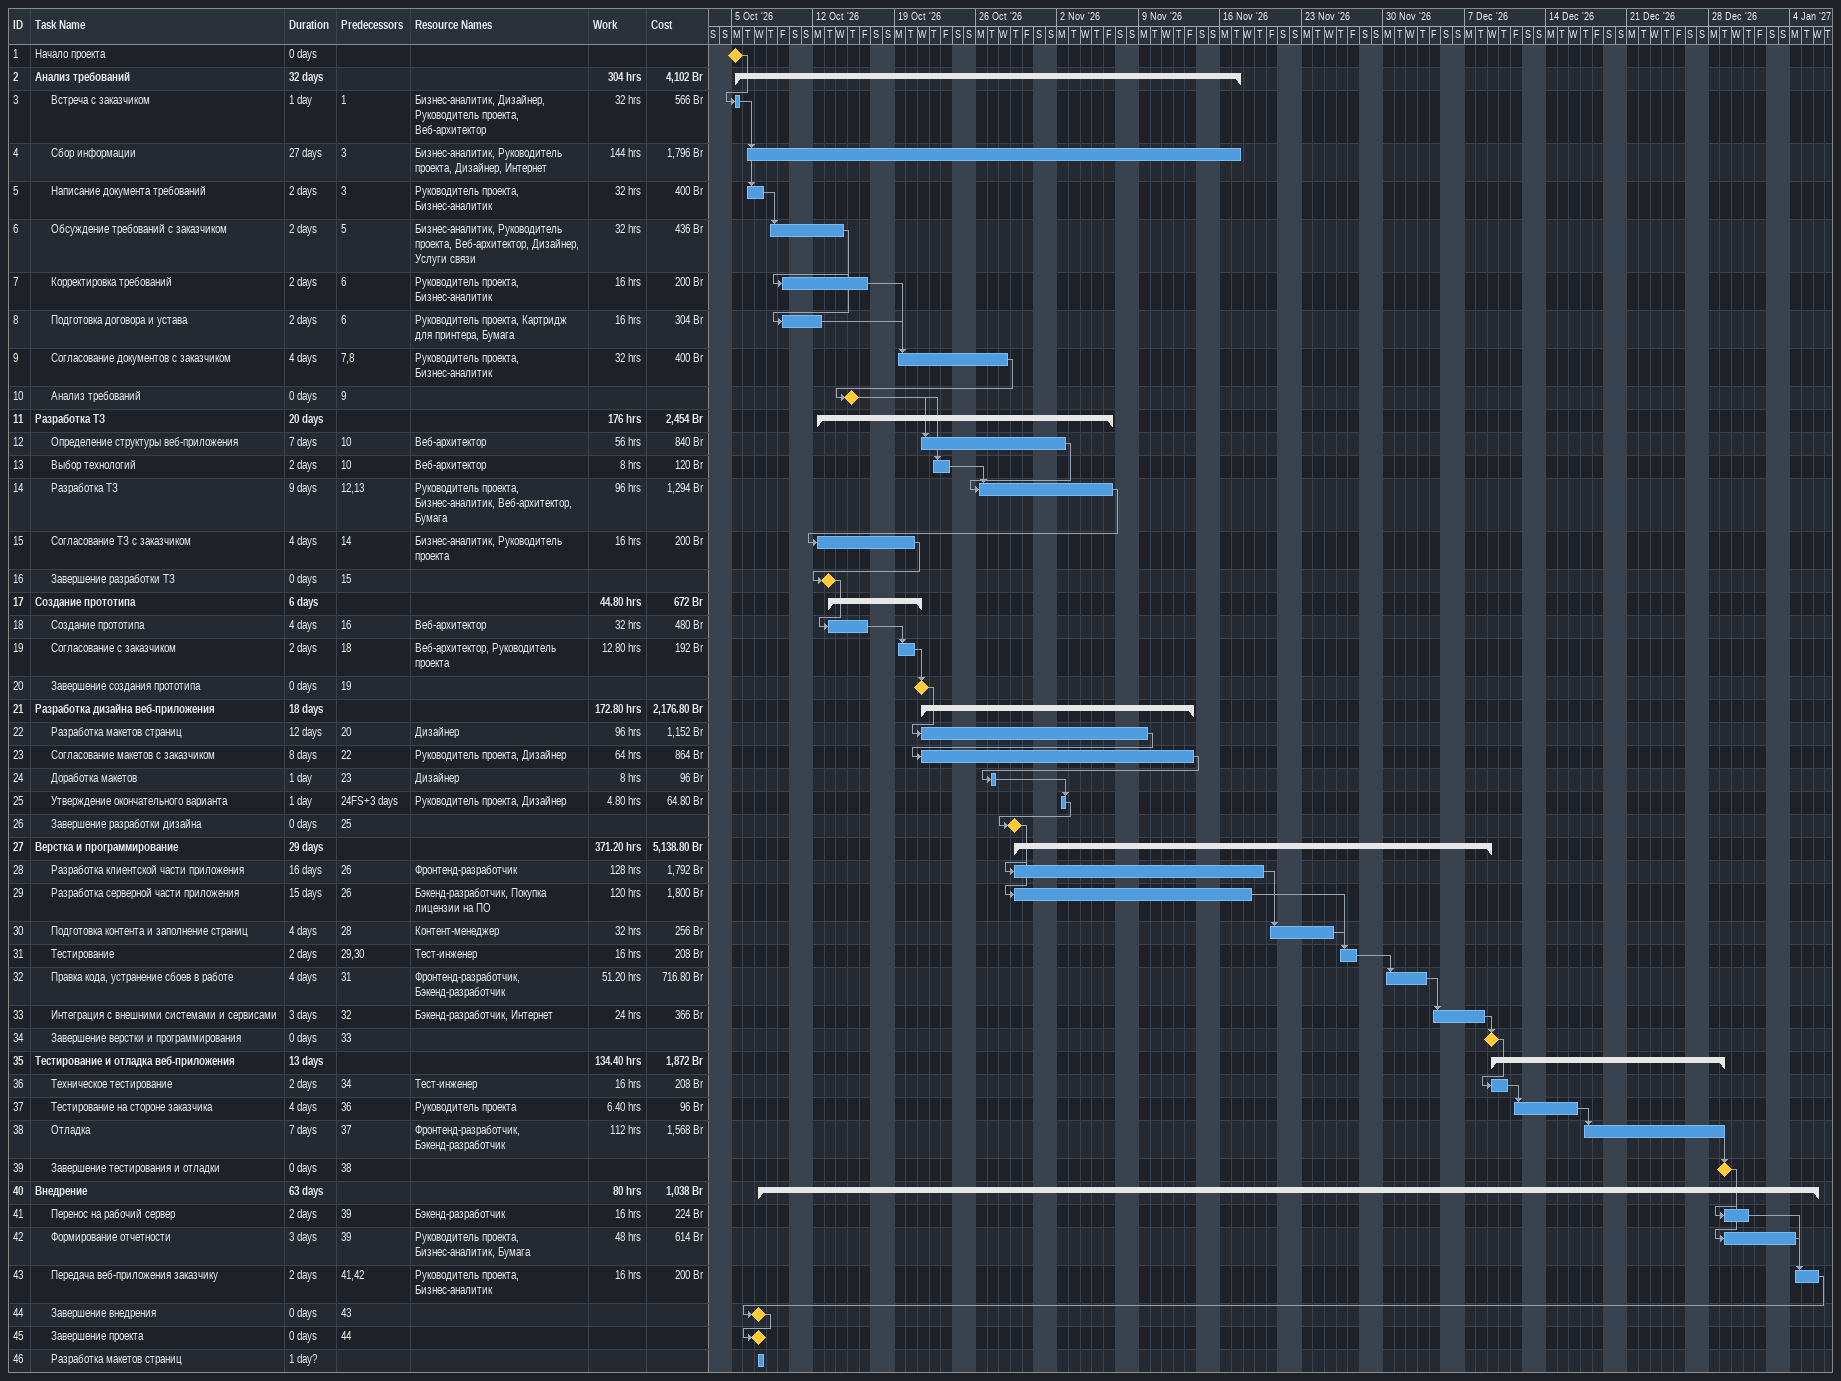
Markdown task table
| ID | Level | Task | Duration | Start | Finish | Predecessors | Resources | Work (h) | Cost (Br) |
|---|---|---|---|---|---|---|---|---|---|
| 1 | 1 | Начало проекта | 0d | 2026-10-05 | 2026-10-05 |  |  |  |  |
| 2 | 1 | **Анализ требований** | 32d | 2026-10-05 | 2026-11-17 |  |  | 304 | 4102 |
| 3 | 2 | Встреча с заказчиком | 1d | 2026-10-05 | 2026-10-05 | 1 | Бизнес-аналитик, Дизайнер, Руководитель проекта, Веб-архитектор | 32 | 566 |
| 4 | 2 | Сбор информации | 27d | 2026-10-06 | 2026-11-17 | 3 | Бизнес-аналитик, Руководитель проекта, Дизайнер, Интернет | 144 | 1796 |
| 5 | 2 | Написание документа требований | 2d | 2026-10-06 | 2026-10-07 | 3 | Руководитель проекта, Бизнес-аналитик | 32 | 400 |
| 6 | 2 | Обсуждение требований с заказчиком | 2d | 2026-10-08 | 2026-10-14 | 5 | Бизнес-аналитик, Руководитель проекта, Веб-архитектор, Дизайнер, Услуги связи | 32 | 436 |
| 7 | 2 | Корректировка требований | 2d | 2026-10-09 | 2026-10-16 | 6 | Руководитель проекта, Бизнес-аналитик | 16 | 200 |
| 8 | 2 | Подготовка договора и устава | 2d | 2026-10-09 | 2026-10-12 | 6 | Руководитель проекта, Картридж для принтера, Бумага | 16 | 304 |
| 9 | 2 | Согласование документов с заказчиком | 4d | 2026-10-19 | 2026-10-28 | 7, 8 | Руководитель проекта, Бизнес-аналитик | 32 | 400 |
| 10 | 2 | Анализ требований | 0d | 2026-10-15 | 2026-10-15 | 9 |  |  |  |
| 11 | 1 | **Разработка ТЗ** | 20d | 2026-10-12 | 2026-11-06 |  |  | 176 | 2454 |
| 12 | 2 | Определение структуры веб-приложения | 7d | 2026-10-21 | 2026-11-02 | 10 | Веб-архитектор | 56 | 840 |
| 13 | 2 | Выбор технологий | 2d | 2026-10-22 | 2026-10-23 | 10 | Веб-архитектор | 8 | 120 |
| 14 | 2 | Разработка ТЗ | 9d | 2026-10-26 | 2026-11-06 | 12, 13 | Руководитель проекта, Бизнес-аналитик, Веб-архитектор, Бумага | 96 | 1294 |
| 15 | 2 | Согласование ТЗ с заказчиком | 4d | 2026-10-12 | 2026-10-20 | 14 | Бизнес-аналитик, Руководитель проекта | 16 | 200 |
| 16 | 2 | Завершение разработки ТЗ | 0d | 2026-10-13 | 2026-10-13 | 15 |  |  |  |
| 17 | 1 | **Создание прототипа** | 6d | 2026-10-13 | 2026-10-21 |  |  | 44.80 | 672 |
| 18 | 2 | Создание прототипа | 4d | 2026-10-13 | 2026-10-16 | 16 | Веб-архитектор | 32 | 480 |
| 19 | 2 | Согласование с заказчиком | 2d | 2026-10-19 | 2026-10-20 | 18 | Веб-архитектор, Руководитель проекта | 12.80 | 192 |
| 20 | 2 | Завершение создания прототипа | 0d | 2026-10-21 | 2026-10-21 | 19 |  |  |  |
| 21 | 1 | **Разработка дизайна веб-приложения** | 18d | 2026-10-21 | 2026-11-13 |  |  | 172.80 | 2176.80 |
| 22 | 2 | Разработка макетов страниц | 12d | 2026-10-21 | 2026-11-09 | 20 | Дизайнер | 96 | 1152 |
| 23 | 2 | Согласование макетов с заказчиком | 8d | 2026-10-21 | 2026-11-13 | 22 | Руководитель проекта, Дизайнер | 64 | 864 |
| 24 | 2 | Доработка макетов | 1d | 2026-10-27 | 2026-10-27 | 23 | Дизайнер | 8 | 96 |
| 25 | 2 | Утверждение окончательного варианта | 1d | 2026-11-02 | 2026-11-02 | 24FS+3d | Руководитель проекта, Дизайнер | 4.80 | 64.80 |
| 26 | 2 | Завершение разработки дизайна | 0d | 2026-10-29 | 2026-10-29 | 25 |  |  |  |
| 27 | 1 | **Верстка и программирование** | 29d | 2026-10-29 | 2026-12-09 |  |  | 371.20 | 5138.80 |
| 28 | 2 | Разработка клиентской части приложения | 16d | 2026-10-29 | 2026-11-19 | 26 | Фронтенд-разработчик | 128 | 1792 |
| 29 | 2 | Разработка серверной части приложения | 15d | 2026-10-29 | 2026-11-18 | 26 | Бэкенд-разработчик, Покупка лицензии на ПО | 120 | 1800 |
| 30 | 2 | Подготовка контента и заполнение страниц | 4d | 2026-11-20 | 2026-11-25 | 28 | Контент-менеджер | 32 | 256 |
| 31 | 2 | Тестирование | 2d | 2026-11-26 | 2026-11-27 | 29, 30 | Тест-инженер | 16 | 208 |
| 32 | 2 | Правка кода, устранение сбоев в работе | 4d | 2026-11-30 | 2026-12-03 | 31 | Фронтенд-разработчик, Бэкенд-разработчик | 51.20 | 716.80 |
| 33 | 2 | Интеграция с внешними системами и сервисами | 3d | 2026-12-04 | 2026-12-08 | 32 | Бэкенд-разработчик, Интернет | 24 | 366 |
| 34 | 2 | Завершение верстки и программирования | 0d | 2026-12-09 | 2026-12-09 | 33 |  |  |  |
| 35 | 1 | **Тестирование и отладка веб-приложения** | 13d | 2026-12-09 | 2026-12-29 |  |  | 134.40 | 1872 |
| 36 | 2 | Техническое тестирование | 2d | 2026-12-09 | 2026-12-10 | 34 | Тест-инженер | 16 | 208 |
| 37 | 2 | Тестирование на стороне заказчика | 4d | 2026-12-11 | 2026-12-16 | 36 | Руководитель проекта | 6.40 | 96 |
| 38 | 2 | Отладка | 7d | 2026-12-17 | 2026-12-29 | 37 | Фронтенд-разработчик, Бэкенд-разработчик | 112 | 1568 |
| 39 | 2 | Завершение тестирования и отладки | 0d | 2026-12-29 | 2026-12-29 | 38 |  |  |  |
| 40 | 1 | **Внедрение** | 63d | 2026-10-07 | 2027-01-06 |  |  | 80 | 1038 |
| 41 | 2 | Перенос на рабочий сервер | 2d | 2026-12-29 | 2026-12-31 | 39 | Бэкенд-разработчик | 16 | 224 |
| 42 | 2 | Формирование отчетности | 3d | 2026-12-29 | 2027-01-04 | 39 | Руководитель проекта, Бизнес-аналитик, Бумага | 48 | 614 |
| 43 | 2 | Передача веб-приложения заказчику | 2d | 2027-01-04 | 2027-01-06 | 41, 42 | Руководитель проекта, Бизнес-аналитик | 16 | 200 |
| 44 | 2 | Завершение внедрения | 0d | 2026-10-07 | 2026-10-07 | 43 |  |  |  |
| 45 | 2 | Завершение проекта | 0d | 2026-10-07 | 2026-10-07 | 44 |  |  |  |
| 46 | 2 | Разработка макетов страниц | 1d? | 2026-10-07 | 2026-10-07 |  |  |  |  |
